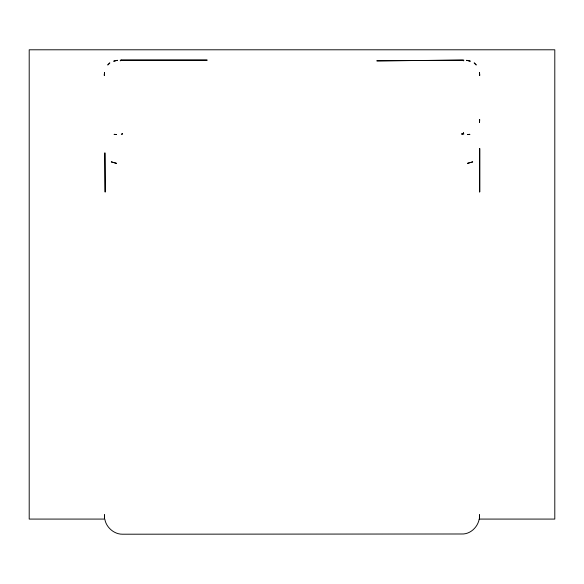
<?xml version="1.0" encoding="UTF-8"?>
<svg xmlns="http://www.w3.org/2000/svg" width="584" height="584" viewBox="0 0 584 584"><rect width="100%" height="100%" fill="white"/><g stroke="black" fill="none" stroke-linecap="round" stroke-linejoin="round"><path stroke-width="0.88" d="M479.515 514.789L479.413 518.322L479.515 514.789M479.515 72.671L479.712 75.365L479.515 72.671M104.485 72.671L104.288 75.365L104.485 72.671M479.712 119.786L479.515 122.479L479.413 119.552L479.712 119.786M479.712 148.497L479.712 191.953L479.712 148.497M479.209 519.081C477.712 527.286 470.149 534.484 461.55 533.988L122.45 534.207C114.238 534.338 106.171 527.483 104.791 519.081L29.2 519.081L29.2 49.793L554.8 49.793L554.8 519.081L479.209 519.081M463.776 60.159L463.521 60.86L462.681 60.137L461.55 60.13L376.775 60.845L463.776 60.159M463.521 132.816L462.681 134.167L461.55 134.159L461.55 133.758L463.776 134.189L463.521 132.816M109.77 62.97L107.836 64.897L109.77 62.97M121.319 60.137L120.479 60.86L120.224 60.159L207.225 60.13L121.319 60.137M116.501 134.51L114.194 134.349L116.501 134.51M467.601 163.308L472.668 161.899L467.601 163.308M122.45 133.758L121.319 134.167L122.45 134.159L122.45 133.758M116.822 60.4L113.661 61.189L117.391 60.32L116.822 60.4M469.806 134.349L467.499 134.51L469.806 134.349M104.485 514.789L104.587 518.322L104.485 514.789M116.398 163.308L111.332 161.899L116.398 163.308M467.178 60.4L466.609 60.32L470.339 61.189L467.178 60.4M476.164 64.897L474.23 62.97L476.164 64.897M104.901 152.95L105.135 191.953L104.901 152.95"/></g></svg>
